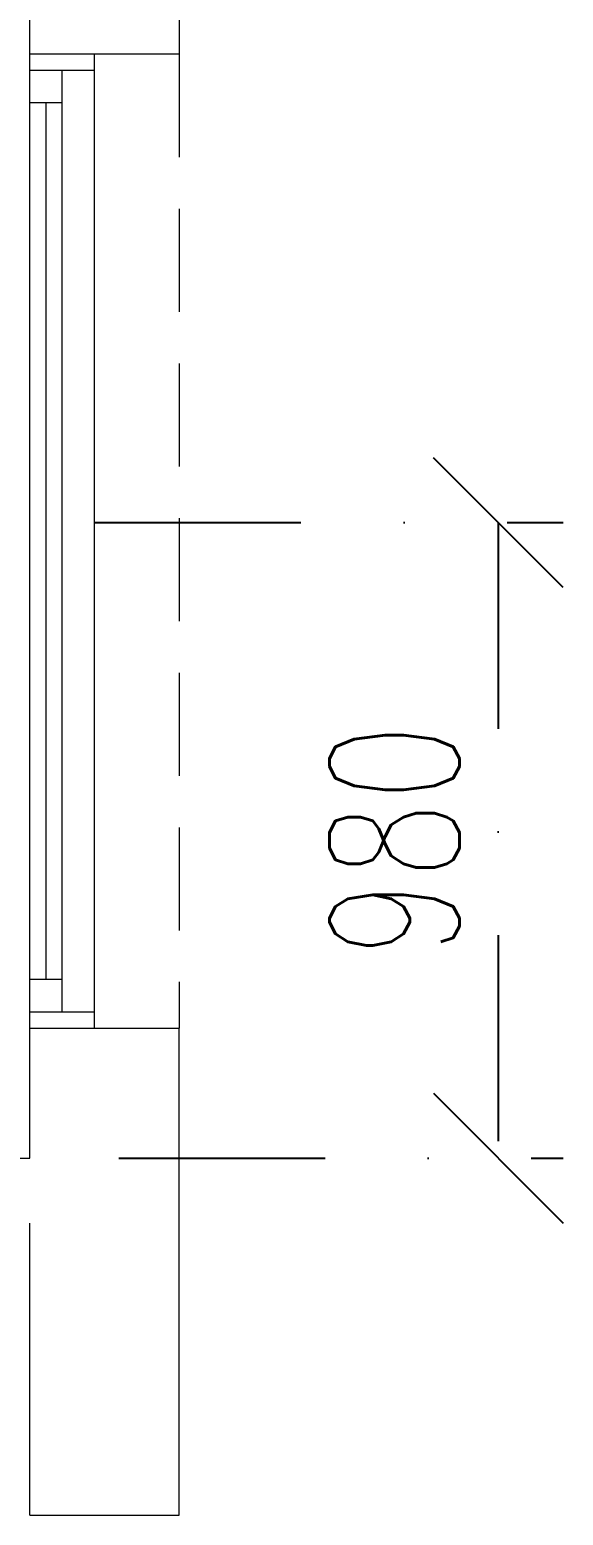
# Model space of a CAD drawing. Header units: inches. Extents: x -12418 to 57169, y -29325 to 19878.
# Drawn here: x 48818 to 49639, y 5053 to 7340 of the extents above; entities that cross this region are included whole.
import ezdxf

# ---------------------------------------------------------------- set-up
doc = ezdxf.new("R2010")
doc.units = ezdxf.units.IN
doc.header["$LTSCALE"] = 25
doc.header["$MEASUREMENT"] = 0
doc.linetypes.add('00-Ground Floor$0$HIDDEN', pattern=[9.525, 6.35, -3.175])
doc.linetypes.add('DASHDOT', pattern=[25.4, 12.7, -6.35, 0, -6.35])
doc.layers.get('0').update_dxf_attribs({"color": 8})
doc.layers.get('Defpoints').update_dxf_attribs({"color": 8})
for name, color, linetype, lineweight in [('00-Ground Floor$0$Aluminum', 251, 'Continuous', 5), ('00-Ground Floor$0$Proj', 251, 'Continuous', 5), ('00-Ground Floor$0$Walls', 251, 'Continuous', 5), ('E-LITE-CLNG-CNDT', 6, 'DASHDOT', 35), ('T-DATA-DIM', 251, 'DASHDOT', 25), ('T-DATA-DIM @ 100', 251, 'DASHDOT', 25)]:
    doc.layers.add(name, color=color, linetype=linetype, lineweight=lineweight)
doc.styles.add('DC_Simplex', font='SIMPLEX.shx', dxfattribs={"width": 0.7})
doc.dimstyles.new('DevCad-MM', dxfattribs={"dimscale": 0.01, "dimtxt": 2, "dimasz": 2, "dimexe": 1, "dimexo": 1, "dimgap": 0.6, "dimtad": 1, "dimdec": 0, "dimrnd": 10, "dimzin": 1, "dimdsep": 46, "dimtxsty": 'DC_Simplex', "dimblk1": 'OBLIQUE', "dimblk2": 'OBLIQUE', "dimsah": 1, "dimcen": 3, "dimclrd": 256, "dimclre": 256, "dimclrt": 45, "dimadec": 0, "dimazin": 0, "dimtfac": 1, "dimtdec": 0, "dimtix": 1, "dimtmove": 2, "dimatfit": 2, "dimldrblk": 'OBLIQUE', "dimfxl": 1, "dimtolj": 1, "dimtzin": 0, "dimarcsym": 0})

# ---------------------------------------------------------------- blocks, each defined once
blk = doc.blocks.new('00-Ground Floor')
at = {"layer": '00-Ground Floor$0$Aluminum'}
for p, q in [((48817.9, 5802.6, 0), (48817.9, 7302.6, 0)), ((48917.9, 5802.6, 0), (48917.9, 7302.6, 0)), ((48917.9, 7277.6, 0), (48817.9, 7277.6, 0)), ((48867.9, 5827.6, 0), (48867.9, 7277.6, 0)), ((48867.9, 7227.6, 0), (48817.9, 7227.6, 0)), ((48842.9, 7227.6, 0), (48842.9, 5877.6, 0)), ((48867.9, 5877.6, 0), (48817.9, 5877.6, 0)), ((48917.9, 5827.6, 0), (48817.9, 5827.6, 0))]:
    blk.add_line(p, q, dxfattribs=at)
at = {"layer": '00-Ground Floor$0$Proj', "linetype": '00-Ground Floor$0$HIDDEN'}
blk.add_line((49047.9, 7302.6, 0), (49047.9, 5802.6, 0), dxfattribs=at)
at = {"layer": '00-Ground Floor$0$Walls'}
for p, q in [((49047.9, 8802.6, 0), (49047.9, 7302.6, 0)), ((48817.9, 7302.6, 0), (48817.6, 8527.7)), ((49047.9, 7302.6, 0), (48817.9, 7302.6, 0)), ((48817.9, 5602.6, 0), (48817.9, 5802.6, 0)), ((48817.9, 5802.6, 0), (49047.9, 5802.6, 0)), ((49047.9, 5052.6, 0), (49047.9, 5802.6, 0)), ((46297.9, 5602.6, 0), (48817.9, 5602.6, 0)), ((46297.9, 5602.6, 0), (48817.9, 5602.6, 0)), ((48817.9, 5052.6, 0), (48817.9, 5502.6, 0)), ((48817.9, 5052.6, 0), (48817.9, 5502.6, 0)), ((48817.9, 5052.6, 0), (49047.9, 5052.6, 0)), ((48817.9, 5052.6, 0), (49047.9, 5052.6, 0))]:
    blk.add_line(p, q, dxfattribs=at)
blk = doc.blocks.new('_OBLIQUE')
at = {"color": 0, "linetype": 'ByBlock'}
blk.add_line((-0.5, -0.5), (0.5, 0.5), dxfattribs=at)
blk = doc.blocks.new('*D195')
at = {"layer": 'Defpoints', "color": 0, "transparency": 16777216}
for p in [(48817.9, 6581.2, 0), (48855, 5602.6, 0), (49539.3, 5602.6)]:
    blk.add_point(p, dxfattribs=at)
at = {"layer": 'T-DATA-DIM', "lineweight": -2, "transparency": 16777216}
for p, q in [((48917.9, 6581.2), (49639.3, 6581.2)), ((49539.3, 6581.2), (49539.3, 5602.6)), ((48955, 5602.6), (49639.3, 5602.6))]:
    blk.add_line(p, q, dxfattribs=at)
at = {"layer": 'T-DATA-DIM', "lineweight": -2, "transparency": 16777216, "xscale": 200, "yscale": 200, "zscale": 200}
for p, rotation in [((49539.3, 6581.2), 90), ((49539.3, 5602.6), 270)]:
    blk.add_blockref('_OBLIQUE', p, dxfattribs=dict(at, rotation=rotation))
at = {"layer": 'T-DATA-DIM', "color": 45, "transparency": 16777216, "insert": (49379.3, 6091.9), "char_height": 200, "attachment_point": 5, "rotation": 90, "style": 'DC_Simplex'}
blk.add_mtext('\\A1;980', dxfattribs=at)

msp = doc.modelspace()

# ---------------------------------------------------------------- block references
at = {"layer": 'E-LITE-CLNG-CNDT'}
msp.add_blockref('00-Ground Floor', (0, 0), dxfattribs=at)

# ---------------------------------------------------------------- dimensions: what is measured, and where the dimension line sits
at = {"layer": 'T-DATA-DIM @ 100'}
dim = msp.add_linear_dim(base=(49539.3, 5602.6), p1=(48817.9, 6581.2, 0), p2=(48855, 5602.6, 0), angle=90, dimstyle='DevCad-MM', override={"dimscale": 100, "dimtix": 1, "dimtofl": 1, "dimtmove": 2, "dimatfit": 2}, dxfattribs=at)
dim.commit()
dim.dimension.update_dxf_attribs({"geometry": '*D195', "text_midpoint": (49379.3, 6091.9)})

doc.saveas('drawing.dxf')
